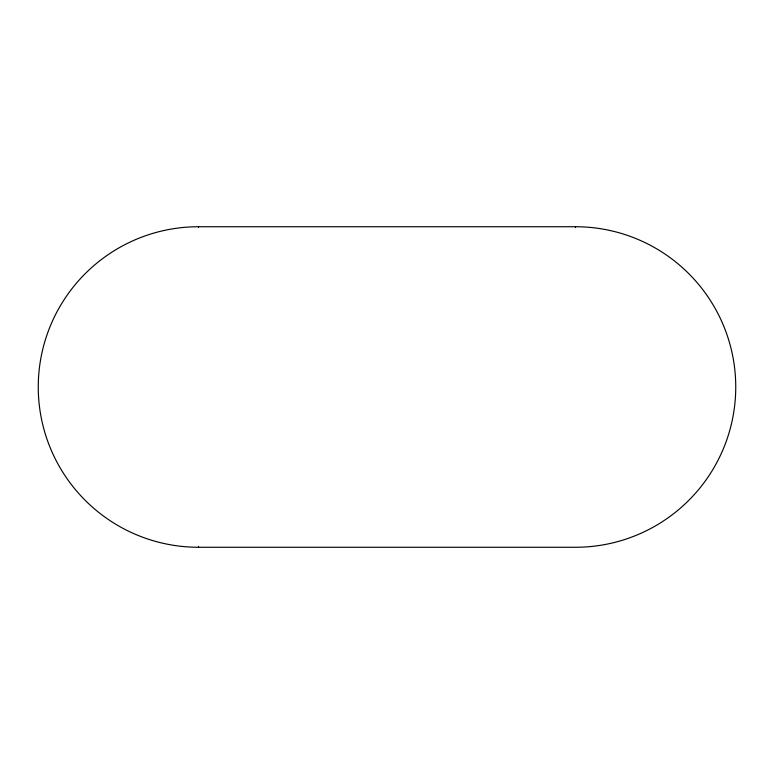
<?xml version="1.0" encoding="UTF-8"?>
<svg xmlns="http://www.w3.org/2000/svg" width="774" height="774" viewBox="0 0 774 774"><rect width="100%" height="100%" fill="white"/><g stroke="black" fill="none" stroke-linecap="round" stroke-linejoin="round"><path stroke-width="1.16" d="M198.521 226.734L575.479 226.734A160.266 160.266 0 0 1 735.745 387A160.266 160.266 0 0 1 575.479 547.266L198.521 547.266A160.266 160.266 0 0 1 38.255 387A160.266 160.266 0 0 1 198.521 226.734L198.521 227.595M575.479 226.734L575.479 227.595M198.521 546.405L198.521 547.266"/></g></svg>
